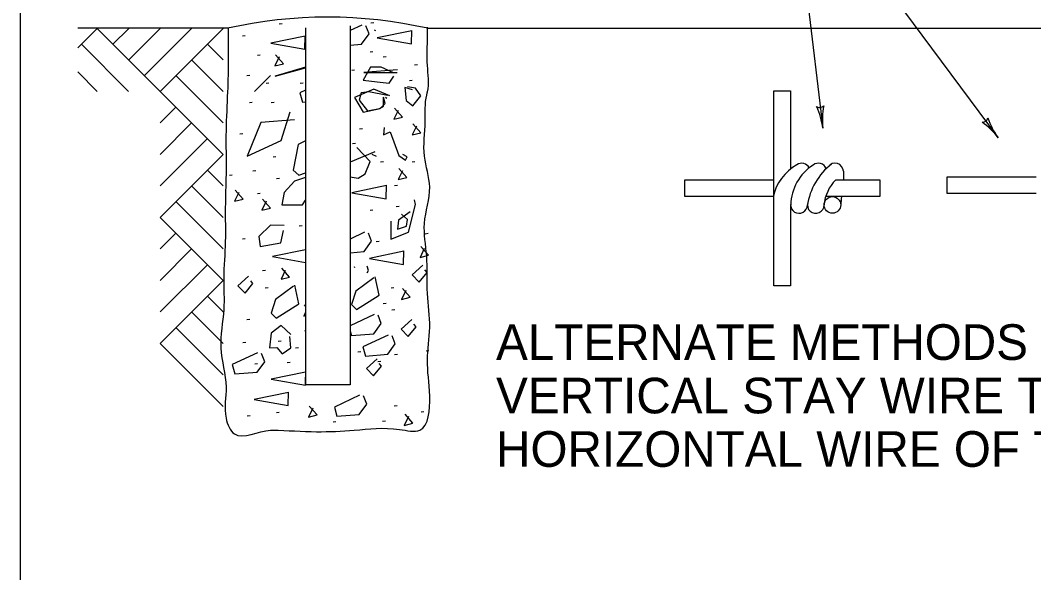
# Model space of a CAD drawing. Extents: x 997.6 to 1036.8, y 998.9 to 1022.9.
# Drawn here: x 1007 to 1012.69, y 1013.82 to 1016.92 of the extents above; entities that cross this region are included whole.
import ezdxf

# ---------------------------------------------------------------- set-up
doc = ezdxf.new("R2010")
doc.units = 0
for name, color, linetype in [('Level 1', 7, 'Continuous'), ('Level 10', 7, 'Continuous'), ('Level 11', 7, 'Continuous')]:
    doc.layers.add(name, color=color, linetype=linetype)

msp = doc.modelspace()

# ---------------------------------------------------------------- linework, layer by layer
at = {"layer": 'Level 1'}
for p, q in [((1011.3306, 1017.8003), (1011.507, 1016.3145)), ((1011.3462, 1017.8023), (1012.4921, 1016.2608)), ((1008.163, 1016.8758), (1007.323, 1016.8758)), ((1007.432, 1016.8753), (1007.323, 1016.7663)), ((1007.7856, 1016.5217), (1007.432, 1016.8753)), ((1007.6088, 1016.8753), (1007.5204, 1016.7868)), ((1007.7857, 1016.8753), (1007.6088, 1016.6984)), ((1007.9623, 1016.8753), (1007.6972, 1016.6101)), ((1007.7856, 1016.5217), (1008.1392, 1016.8753)), ((1008.1392, 1016.8753), (1007.7856, 1016.5217)), ((1008.6026, 1016.8783), (1008.6026, 1014.8758)), ((1008.8526, 1016.8893), (1008.8526, 1014.8758)), ((1009.288, 1016.8758), (1012.4943, 1016.8758)), ((1012.4943, 1016.8758), (1016.3517, 1016.8758)), ((1007.6087, 1016.5217), (1007.3436, 1016.7868)), ((1008.1392, 1016.6984), (1008.0508, 1016.7868)), ((1008.1392, 1016.5216), (1007.9623, 1016.6984)), ((1007.4321, 1016.5217), (1007.323, 1016.6308)), ((1008.1392, 1016.3449), (1007.874, 1016.6101)), ((1008.3159, 1016.5217), (1008.4043, 1016.6101)), ((1008.1392, 1016.1681), (1007.7856, 1016.5217)), ((1011.2325, 1016.5251), (1011.3263, 1016.5251)), ((1011.2325, 1015.4313), (1011.2325, 1016.5251)), ((1011.3263, 1016.5251), (1011.3263, 1016.086)), ((1007.7856, 1016.3448), (1007.874, 1016.4333)), ((1007.7856, 1016.1681), (1007.9624, 1016.3448)), ((1007.7856, 1015.9914), (1008.0508, 1016.2565)), ((1007.7856, 1015.8145), (1008.1392, 1016.1681)), ((1008.1392, 1015.9913), (1008.0508, 1016.0797)), ((1010.7325, 1015.9313), (1010.7325, 1016.0251)), ((1010.7325, 1016.0251), (1011.2325, 1016.0251)), ((1011.5792, 1016.0251), (1011.8263, 1016.0251)), ((1011.8263, 1016.0251), (1011.8263, 1015.9313)), ((1012.2043, 1015.9493), (1012.2043, 1016.0431)), ((1012.2043, 1016.0431), (1012.7043, 1016.0431)), ((1008.1392, 1015.8144), (1007.9623, 1015.9913)), ((1012.7043, 1015.9493), (1012.2043, 1015.9493)), ((1008.1392, 1015.6378), (1007.874, 1015.9029)), ((1011.2325, 1015.9313), (1010.7325, 1015.9313)), ((1011.8263, 1015.9313), (1011.5229, 1015.9313)), ((1011.3263, 1015.8844), (1011.3263, 1015.4313)), ((1008.1392, 1015.4609), (1007.7856, 1015.8145)), ((1007.7856, 1015.6377), (1007.874, 1015.7261)), ((1007.7856, 1015.4608), (1007.9624, 1015.6377)), ((1007.7856, 1015.2843), (1008.0508, 1015.5493)), ((1007.7856, 1015.1073), (1008.1392, 1015.4609)), ((1011.3263, 1015.4313), (1011.2325, 1015.4313)), ((1008.1392, 1015.2841), (1008.0508, 1015.3725)), ((1008.1392, 1015.1073), (1007.9623, 1015.2841)), ((1008.1392, 1014.9306), (1007.874, 1015.1958)), ((1008.1392, 1014.7538), (1007.7856, 1015.1073)), ((1008.8526, 1014.8758), (1008.6026, 1014.8758))]:
    msp.add_line(p, q, dxfattribs=at)
for points in [[(1008.4699, 1016.9015), (1008.4539, 1016.8995)], [(1008.9186, 1016.894), (1008.8526, 1016.8633)], [(1008.8526, 1016.7809), (1008.9166, 1016.786), (1008.9586, 1016.844), (1008.9406, 1016.89)], [(1008.9854, 1016.9064), (1008.9694, 1016.9044)], [(1008.9967, 1016.8612), (1008.9887, 1016.8652)], [(1009.199, 1016.8617), (1009.005, 1016.8217), (1009.197, 1016.7877), (1009.199, 1016.8637)], [(1008.2638, 1016.8328), (1008.2478, 1016.8308)], [(1008.6002, 1016.8323), (1008.4062, 1016.7923), (1008.5982, 1016.7583), (1008.6002, 1016.8343)], [(1008.3473, 1016.7248), (1008.3313, 1016.7228)], [(1008.454, 1016.7148), (1008.43, 1016.6648), (1008.478, 1016.6768), (1008.434, 1016.7268)], [(1008.9804, 1016.7444), (1008.9644, 1016.7424)], [(1009.0541, 1016.715), (1009.0381, 1016.713)], [(1008.6026, 1016.6583), (1008.4305, 1016.6071), (1008.6026, 1016.6546)], [(1008.8774, 1016.6413), (1008.8614, 1016.6393)], [(1009.0967, 1016.6251), (1009.0267, 1016.6571), (1008.9667, 1016.6571), (1008.9247, 1016.5851), (1009.0047, 1016.5751), (1009.0707, 1016.5671), (1009.0987, 1016.6071)], [(1009.1187, 1016.6431), (1008.9287, 1016.6271), (1009.1167, 1016.6271)], [(1009.2308, 1016.6708), (1009.2148, 1016.6688)], [(1008.2884, 1016.6118), (1008.2723, 1016.6098)], [(1009.2014, 1016.5824), (1009.1853, 1016.5804)], [(1008.3963, 1016.5678), (1008.3803, 1016.5658)], [(1008.6026, 1016.5288), (1008.5704, 1016.5138), (1008.5844, 1016.4618), (1008.6026, 1016.4633)], [(1008.5878, 1016.5678), (1008.5718, 1016.5658)], [(1009.0747, 1016.497), (1008.9847, 1016.5351), (1008.8767, 1016.487), (1008.9247, 1016.405), (1009.0207, 1016.425), (1009.0487, 1016.453), (1009.0407, 1016.489)], [(1009.0627, 1016.499), (1008.9567, 1016.5191), (1008.9147, 1016.5131), (1008.9027, 1016.473), (1008.9507, 1016.413), (1009.0167, 1016.425), (1009.0407, 1016.439), (1009.0407, 1016.489)], [(1009.2027, 1016.5311), (1009.1587, 1016.5431), (1009.1667, 1016.471), (1009.2047, 1016.441), (1009.2487, 1016.497), (1009.2187, 1016.5391), (1009.1747, 1016.5471)], [(1009.0507, 1016.489), (1009.0587, 1016.483)], [(1008.5405, 1016.363), (1008.3505, 1016.347), (1008.2745, 1016.159), (1008.4645, 1016.247), (1008.5165, 1016.407)], [(1008.3031, 1016.4598), (1008.2871, 1016.4578)], [(1008.4258, 1016.4598), (1008.4098, 1016.4578)], [(1009.1216, 1016.4154), (1009.0976, 1016.3654), (1009.1457, 1016.3774), (1009.1016, 1016.4274)], [(1008.9216, 1016.3125), (1008.9056, 1016.3105)], [(1009.0427, 1016.319), (1009.0407, 1016.277), (1009.0767, 1016.295), (1009.1267, 1016.161), (1009.1627, 1016.135), (1009.1727, 1016.155), (1009.1487, 1016.167)], [(1009.2247, 1016.327), (1009.2007, 1016.277), (1009.2487, 1016.289), (1009.2047, 1016.339)], [(1008.2491, 1016.283), (1008.2331, 1016.281)], [(1008.6026, 1016.245), (1008.5606, 1016.223), (1008.5325, 1016.079), (1008.5646, 1016.051), (1008.6026, 1016.0655)], [(1008.8526, 1016.0417), (1008.8967, 1016.035), (1008.9367, 1016.059), (1008.9647, 1016.129), (1008.8907, 1016.207)], [(1008.9907, 1016.183), (1008.8526, 1016.1238)], [(1008.8823, 1016.229), (1008.8663, 1016.227)], [(1008.4357, 1016.1553), (1008.4196, 1016.1533)], [(1008.9747, 1016.169), (1008.9987, 1016.159)], [(1009.0394, 1016.1259), (1009.0234, 1016.1239)], [(1009.2161, 1016.1259), (1009.2001, 1016.1239)], [(1008.3227, 1016.0768), (1008.3067, 1016.0748)], [(1009.1462, 1016.0767), (1009.1222, 1016.0267), (1009.1702, 1016.0387), (1009.1262, 1016.0887)], [(1008.1902, 1016.0523), (1008.1742, 1016.0503)], [(1008.4553, 1016.0327), (1008.4393, 1016.0307)], [(1008.6026, 1016.0386), (1008.5405, 1016.017), (1008.4825, 1015.955), (1008.4685, 1015.8849), (1008.5846, 1015.8849), (1008.6026, 1015.9109)], [(1008.2269, 1015.9548), (1008.2029, 1015.9048), (1008.2509, 1015.9168), (1008.2069, 1015.9668)], [(1008.3473, 1015.9493), (1008.3313, 1015.9473)], [(1009.0567, 1015.9928), (1008.8627, 1015.9528), (1009.0547, 1015.9188), (1009.0567, 1015.9948)], [(1009.1179, 1015.9934), (1009.1019, 1015.9914)], [(1008.3804, 1015.9049), (1008.3564, 1015.8549), (1008.4044, 1015.8669), (1008.3604, 1015.9169)], [(1009.0807, 1015.7929), (1009.0807, 1015.6929), (1009.1807, 1015.7309), (1009.2187, 1015.8869), (1009.2147, 1015.913)], [(1008.9804, 1015.856), (1008.9644, 1015.854)], [(1009.1278, 1015.8756), (1009.1117, 1015.8736)], [(1009.1887, 1015.8449), (1009.1247, 1015.7989), (1009.1187, 1015.7489), (1009.1687, 1015.7649), (1009.1747, 1015.8029), (1009.1407, 1015.8329)], [(1008.4825, 1015.7689), (1008.4045, 1015.7709), (1008.3405, 1015.7069), (1008.3465, 1015.6509), (1008.4625, 1015.6709), (1008.4785, 1015.7409)], [(1008.5829, 1015.7676), (1008.5669, 1015.7656)], [(1008.9333, 1015.7308), (1008.8526, 1015.6931)], [(1008.8526, 1015.6163), (1008.9313, 1015.6227), (1008.9733, 1015.6807), (1008.9553, 1015.7268)], [(1009.2897, 1015.7234), (1009.2737, 1015.7214)], [(1008.2638, 1015.694), (1008.2478, 1015.692)], [(1009.0148, 1015.6793), (1008.9988, 1015.6773)], [(1008.6026, 1015.6329), (1008.4159, 1015.5945), (1008.6026, 1015.5614)], [(1008.6026, 1015.6627), (1008.6012, 1015.6625)], [(1009.1549, 1015.6248), (1008.9608, 1015.5847), (1009.1529, 1015.5507), (1009.1549, 1015.6268)], [(1009.2688, 1015.6398), (1009.2448, 1015.5898), (1009.2929, 1015.6018), (1009.2488, 1015.6518)], [(1008.3767, 1015.5173), (1008.3607, 1015.5153)], [(1008.4884, 1015.5171), (1008.4644, 1015.4671), (1008.5124, 1015.4791), (1008.4684, 1015.5291)], [(1008.6026, 1015.5056), (1008.6012, 1015.5054)], [(1008.8794, 1015.5351), (1008.8736, 1015.534)], [(1008.9474, 1015.5043), (1008.9549, 1015.5175), (1008.9473, 1015.5403)], [(1009.2607, 1015.5468), (1009.2007, 1015.4928), (1009.2407, 1015.4508), (1009.2847, 1015.5048), (1009.2727, 1015.5208)], [(1008.2823, 1015.4847), (1008.2223, 1015.4307), (1008.2623, 1015.3887), (1008.3063, 1015.4427), (1008.2943, 1015.4587)], [(1008.9847, 1015.4754), (1008.8847, 1015.4014), (1008.8607, 1015.3253), (1008.8887, 1015.2973), (1009.0147, 1015.3774), (1008.9927, 1015.4814)], [(1008.3914, 1015.4191), (1008.3754, 1015.4171)], [(1008.5338, 1015.4278), (1008.4338, 1015.3538), (1008.4098, 1015.2777), (1008.4378, 1015.2497), (1008.5638, 1015.3298), (1008.5418, 1015.4338)], [(1009.0983, 1015.4191), (1009.0823, 1015.4171)], [(1009.1658, 1015.4043), (1009.1418, 1015.3543), (1009.1898, 1015.3663), (1009.1458, 1015.4163)], [(1008.6026, 1015.3155), (1008.596, 1015.323)], [(1009.0541, 1015.3308), (1009.0381, 1015.3288)], [(1008.6026, 1015.283), (1008.592, 1015.261), (1008.6026, 1015.2636)], [(1008.9873, 1015.2693), (1008.8526, 1015.2066)], [(1009.1032, 1015.2963), (1009.0872, 1015.2943)], [(1008.2884, 1015.2423), (1008.2723, 1015.2403)], [(1008.8526, 1015.176), (1008.8593, 1015.1513), (1008.9853, 1015.1613), (1009.0273, 1015.2193), (1009.0093, 1015.2653)], [(1009.1985, 1015.2421), (1009.1385, 1015.1881), (1009.1785, 1015.1461), (1009.2225, 1015.2001), (1009.2105, 1015.2161)], [(1008.5202, 1015.1565), (1008.4642, 1015.2085), (1008.4082, 1015.1645), (1008.4002, 1015.0825), (1008.4402, 1015.0845), (1008.4702, 1015.0485), (1008.5202, 1015.0825), (1008.5142, 1015.1465)], [(1008.6026, 1015.1773), (1008.5963, 1015.1765)], [(1009.0661, 1015.1543), (1008.924, 1015.0883), (1008.938, 1015.0363), (1009.0641, 1015.0463), (1009.1061, 1015.1043), (1009.0881, 1015.1503)], [(1008.2659, 1015.1121), (1008.2499, 1015.1101)], [(1008.4651, 1015.1197), (1008.4491, 1015.1177)], [(1008.3329, 1015.0546), (1008.1908, 1014.9886), (1008.2048, 1014.9366), (1008.3309, 1014.9466), (1008.3729, 1015.0046), (1008.3549, 1015.0506)], [(1008.5619, 1015.082), (1008.5459, 1015.08)], [(1008.9118, 1015.0608), (1008.8958, 1015.0588)], [(1009.1179, 1015.046), (1009.1019, 1015.044)], [(1009.2947, 1015.0657), (1009.2787, 1015.0637)], [(1008.3325, 1014.992), (1008.3165, 1014.99)], [(1008.5148, 1015.0003), (1008.4988, 1014.9983)], [(1009.0037, 1015.0213), (1008.9437, 1014.9673), (1008.9837, 1014.9253), (1009.0277, 1014.9793), (1009.0157, 1014.9953)], [(1009.0247, 1015.0068), (1009.0087, 1015.0048)], [(1008.6026, 1014.9466), (1008.4093, 1014.9068), (1008.6014, 1014.8728), (1008.6026, 1014.9171)], [(1008.5072, 1014.8326), (1008.3132, 1014.7925), (1008.5052, 1014.7585), (1008.5072, 1014.8346)], [(1008.9057, 1014.8164), (1008.7637, 1014.7504), (1008.7777, 1014.6984), (1008.9037, 1014.7084), (1008.9457, 1014.7664), (1008.9277, 1014.8124)], [(1008.6427, 1014.7439), (1008.6187, 1014.6939), (1008.6667, 1014.7059), (1008.6227, 1014.7559)], [(1009.1162, 1014.7573), (1009.1002, 1014.7553)], [(1008.291, 1014.7008), (1008.275, 1014.6988)], [(1008.4541, 1014.7196), (1008.4381, 1014.7176)], [(1009.1807, 1014.6975), (1009.1567, 1014.6475), (1009.2047, 1014.6595), (1009.1607, 1014.7095)], [(1009.2667, 1014.7233), (1009.2507, 1014.7213)], [(1008.7726, 1014.6669), (1008.7566, 1014.6649)], [(1009.051, 1014.6707), (1009.035, 1014.6687)]]:
    msp.add_lwpolyline(points, dxfattribs=at)
msp.add_circle((1011.5606, 1015.8844), 0.0469, dxfattribs=at)
for centre, radius, start, end in [((1008.7255, 1014.3758), 2.5625, 77.3196, 102.6804), ((1011.4895, 1016.4621), 0.0313, 235.5458, 317.6625), ((1011.1188, 1016.2684), 0.3909, 6.7712, 25.44), ((1011.8952, 1016.3606), 0.3909, 168.1183, 186.7651), ((1012.4034, 1016.3802), 0.0313, 265.4024, 347.5191), ((1012.1783, 1016.0276), 0.3909, 36.6278, 55.2966), ((1012.8058, 1016.4941), 0.3909, 197.9749, 216.6217), ((1011.1188, 1016.2684), 0.3909, 6.7589, 6.7712), ((1012.1783, 1016.0276), 0.3909, 36.6155, 36.6278), ((1011.4963, 1015.8712), 0.2746, 119.638, 168.0061), ((1011.6018, 1015.8768), 0.2756, 122.7902, 178.4063), ((1011.3881, 1016.0719), 0.0469, 26.0457, 126.106), ((1011.7867, 1015.823), 0.3719, 128.5325, 170.9253), ((1011.4819, 1016.0719), 0.0469, 20.2111, 128.795), ((1011.5756, 1016.0719), 0.0469, 2.0492, 144.8828), ((1012.3583, 1016.0636), 0.7359, 179.2198, 183.0006), ((1011.7408, 1015.8643), 0.2279, 135.1911, 174.9315), ((1011.4669, 1015.8844), 0.0469, 163.0958, 360), ((1013.8213, 1015.7051), 2.2211, 174.1539, 175.3682), ((1011.3731, 1015.8844), 0.0469, 176.2808, 0.6461)]:
    msp.add_arc(centre, radius, start, end, dxfattribs=at)
msp.add_spline([(1008.1682, 1016.8741), (1008.1682, 1016.8487), (1008.1682, 1016.7088), (1008.1639, 1016.5183), (1008.1556, 1016.3022), (1008.1556, 1016.0565), (1008.1513, 1015.8701), (1008.1513, 1015.6795), (1008.1428, 1015.4719), (1008.1428, 1015.2983), (1008.1259, 1015.0822), (1008.1556, 1014.8619), (1008.1556, 1014.6883), (1008.2022, 1014.5993), (1008.4054, 1014.6205), (1008.4182, 1014.6205), (1008.6639, 1014.612), (1008.8757, 1014.6205), (1009.1298, 1014.6247), (1009.2442, 1014.6205), (1009.2993, 1014.8111), (1009.2866, 1015.0144), (1009.2993, 1015.1966), (1009.2866, 1015.3872), (1009.2823, 1015.599), (1009.2697, 1015.7812), (1009.2993, 1015.9845), (1009.2697, 1016.1582), (1009.2739, 1016.353), (1009.2823, 1016.5013), (1009.2866, 1016.5183), (1009.2866, 1016.6665), (1009.2866, 1016.8318), (1009.2866, 1016.8741), (1009.2866, 1016.8826)], degree=3, dxfattribs=at)
at = {"layer": 'Level 10'}
msp.add_line((1007, 1021.5), (1007, 1000.5), dxfattribs=at)
at = {"layer": 'Level 11'}
msp.add_lwpolyline([(1007, 1000.5), (1035.5, 1000.5), (1035.5, 1021.5), (1007, 1021.5)], close=True, dxfattribs=at)

# ---------------------------------------------------------------- texts
at = {"layer": 'Level 1'}
for s, p in [('ALTERNATE METHODS OF SECURING', (1009.672, 1015.0148)), ('VERTICAL STAY WIRE TO THE', (1009.672, 1014.7148)), ('HORIZONTAL WIRE OF THE FABRIC.', (1009.672, 1014.4148))]:
    msp.add_text(s, height=0.2, dxfattribs=at).set_placement(p)

doc.saveas('drawing.dxf')
